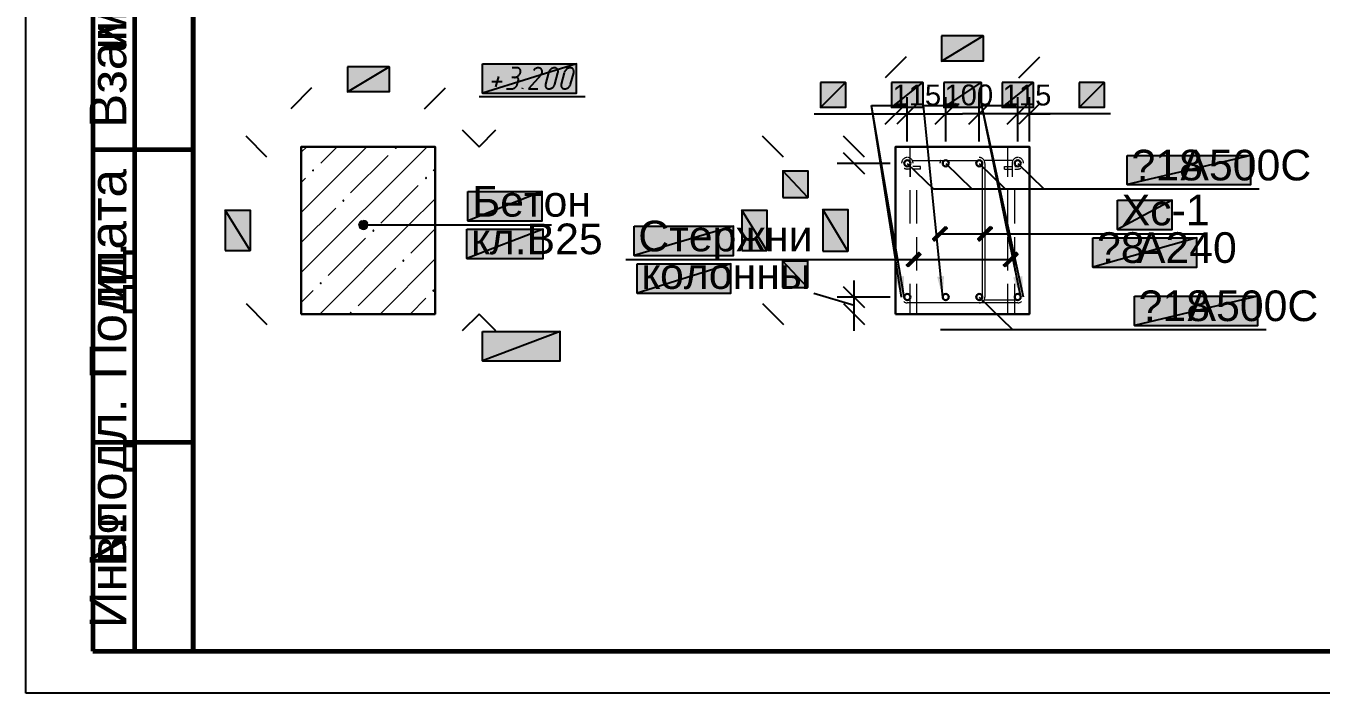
# Model space of a CAD drawing. Extents: x 8 to 21351, y 0 to 420.
# Drawn here: x 14512.6 to 14667.4, y 0.1 to 79.9 of the extents above; entities that cross this region are included whole.
import ezdxf

# ---------------------------------------------------------------- set-up
doc = ezdxf.new("R2010")
doc.units = 0
for name, color, linetype in [('PDF_ВЫНОСКИ', 7, 'Continuous'), ('TEY_REVIEW_AXIS', 7, 'Continuous'), ('TEY_REVIEW_LEADER', 7, 'Continuous')]:
    doc.layers.add(name, color=color, linetype=linetype)
doc.styles.add('TEYPDFCAD_TEXT', font='arial.ttf')
doc.dimstyles.new('TEYPDFCAD_SCALE_1', dxfattribs={"dimtxt": 2.5, "dimasz": 2.5, "dimexe": 1.25, "dimexo": 0.75, "dimtad": 1, "dimdsep": 46, "dimtxsty": 'Standard', "dimcen": 0.09, "dimadec": 0, "dimazin": 0, "dimtfac": 1, "dimtofl": 0, "dimtmove": 0, "dimatfit": 3, "dimfxl": 1, "dimarcsym": 0})

msp = doc.modelspace()

# ---------------------------------------------------------------- hatches: boundary and pattern name
at = {"true_color": 0xffffff}
h = msp.add_hatch(color=0, dxfattribs=at)
h.paths.add_polyline_path([(14622.03, 78.68), (14622.03, 75.67), (14627, 78.68)])
h.paths.add_polyline_path([(14622.03, 75.67), (14627, 78.68), (14627, 75.67)])
h = msp.add_hatch(color=0, dxfattribs=at)
h.paths.add_polyline_path([(14550.99, 74.97), (14550.99, 71.97), (14555.97, 74.97)])
h.paths.add_polyline_path([(14550.99, 71.97), (14555.97, 74.97), (14555.97, 71.97)])
h = msp.add_hatch(color=0, dxfattribs=at)
h.paths.add_polyline_path([(14567.14, 75.33), (14578.38, 75.33), (14567.14, 71.84)])
h.paths.add_polyline_path([(14578.38, 75.33), (14567.14, 71.84), (14578.38, 71.84)])
h = msp.add_hatch(color=0, dxfattribs=at)
h.paths.add_polyline_path([(14607.55, 73.11), (14607.55, 70.1), (14610.56, 73.11)])
h.paths.add_polyline_path([(14607.55, 70.1), (14610.56, 73.11), (14610.56, 70.1)])
h = msp.add_hatch(color=0, dxfattribs=at)
h.paths.add_polyline_path([(14616.06, 73.11), (14616.06, 70.1), (14619.79, 73.11)])
h.paths.add_polyline_path([(14616.06, 70.1), (14619.79, 73.11), (14619.79, 70.1)])
h = msp.add_hatch(color=0, dxfattribs=at)
h.paths.add_polyline_path([(14622.3, 73.11), (14622.3, 70.1), (14626.75, 73.11)])
h.paths.add_polyline_path([(14622.3, 70.1), (14626.75, 73.11), (14626.75, 70.1)])
h = msp.add_hatch(color=0, dxfattribs=at)
h.paths.add_polyline_path([(14629.27, 73.11), (14629.27, 70.1), (14632.99, 73.11)])
h.paths.add_polyline_path([(14629.27, 70.1), (14632.99, 73.11), (14632.99, 70.1)])
h = msp.add_hatch(color=0, dxfattribs=at)
h.paths.add_polyline_path([(14638.48, 73.11), (14638.48, 70.1), (14641.48, 73.11)])
h.paths.add_polyline_path([(14638.48, 70.1), (14641.48, 73.11), (14641.48, 70.1)])
for color, points in [(256, [(14556.79, 65.28), (14556.79, 65.3), (14556.77, 65.3), (14556.75, 65.28), (14556.77, 65.26), (14556.79, 65.26)]), (256, [(14546.91, 62.59), (14546.91, 62.61), (14546.89, 62.61), (14546.87, 62.59), (14546.89, 62.57), (14546.91, 62.57)]), (256, [(14560.39, 61.68), (14560.39, 61.7), (14560.37, 61.7), (14560.35, 61.68), (14560.37, 61.66), (14560.39, 61.66)]), (256, [(14550.51, 58.99), (14550.51, 59.01), (14550.49, 59.01), (14550.47, 58.99), (14550.49, 58.97), (14550.51, 58.97)]), (7, [(14553.37, 55.88), (14553.41, 56.07), (14552.92, 56.07)]), (256, [(14554.11, 55.39), (14554.11, 55.41), (14554.08, 55.41), (14554.06, 55.39), (14554.08, 55.37), (14554.11, 55.37)]), (256, [(14557.68, 51.82), (14557.68, 51.84), (14557.66, 51.84), (14557.64, 51.82), (14557.66, 51.79), (14557.68, 51.79)]), (256, [(14547.82, 49.11), (14547.82, 49.13), (14547.8, 49.13), (14547.78, 49.11), (14547.8, 49.09), (14547.82, 49.09)]), (256, [(14561.28, 48.22), (14561.28, 48.24), (14561.26, 48.24), (14561.24, 48.22), (14561.26, 48.2), (14561.28, 48.2)]), (256, [(14551.4, 45.53), (14551.4, 45.55), (14551.38, 45.55), (14551.35, 45.53), (14551.38, 45.51), (14551.4, 45.51)])]:
    msp.add_hatch(color=color).paths.add_polyline_path(points)
h = msp.add_hatch(color=0, dxfattribs=at)
h.paths.add_polyline_path([(14644.23, 64.39), (14658.99, 64.39), (14644.23, 60.9)])
h.paths.add_polyline_path([(14658.99, 64.39), (14644.23, 60.9), (14658.99, 60.9)])
h = msp.add_hatch(color=0, dxfattribs=at)
h.paths.add_polyline_path([(14603.04, 59.35), (14606.05, 59.35), (14603.04, 62.55)])
h.paths.add_polyline_path([(14606.05, 59.35), (14603.04, 62.55), (14606.05, 62.55)])
h = msp.add_hatch(color=0, dxfattribs=at)
h.paths.add_polyline_path([(14565.39, 60.07), (14574.26, 60.07), (14565.39, 56.58)])
h.paths.add_polyline_path([(14574.26, 60.07), (14565.39, 56.58), (14574.26, 56.58)])
h = msp.add_hatch(color=0, dxfattribs=at)
h.paths.add_polyline_path([(14643.05, 59.03), (14649.61, 59.03), (14643.05, 55.54)])
h.paths.add_polyline_path([(14649.61, 59.03), (14643.05, 55.54), (14649.61, 55.54)])
h = msp.add_hatch(color=0, dxfattribs=at)
h.paths.add_polyline_path([(14536.37, 53.04), (14539.37, 53.04), (14536.37, 57.83)])
h.paths.add_polyline_path([(14539.37, 53.04), (14536.37, 57.83), (14539.37, 57.83)])
h = msp.add_hatch(color=0, dxfattribs=at)
h.paths.add_polyline_path([(14598.13, 53.04), (14601.12, 53.04), (14598.13, 57.83)])
h.paths.add_polyline_path([(14601.12, 53.04), (14598.13, 57.83), (14601.12, 57.83)])
h = msp.add_hatch(color=0, dxfattribs=at)
h.paths.add_polyline_path([(14607.83, 52.94), (14610.81, 52.94), (14607.83, 57.91)])
h.paths.add_polyline_path([(14610.81, 52.94), (14607.83, 57.91), (14610.81, 57.91)])
h = msp.add_hatch(color=7)
h.paths.add_polyline_path([(14552.56, 56.43), (14552.45, 56.26), (14552.92, 56.07)])
h.paths.add_polyline_path([(14552.45, 56.26), (14552.92, 56.07), (14552.41, 56.07)])
h.paths.add_polyline_path([(14552.92, 56.07), (14552.41, 56.07), (14552.45, 55.88)])
h = msp.add_hatch(color=7)
h.paths.add_polyline_path([(14552.45, 55.88), (14552.56, 55.71), (14552.92, 56.07)])
h.paths.add_polyline_path([(14552.56, 55.71), (14552.92, 56.07), (14552.73, 55.6)])
h.paths.add_polyline_path([(14552.92, 56.07), (14552.73, 55.6), (14552.92, 55.56)])
h = msp.add_hatch(color=7)
h.paths.add_polyline_path([(14553.11, 56.54), (14552.92, 56.58), (14552.92, 56.07)])
h.paths.add_polyline_path([(14552.92, 56.58), (14552.92, 56.07), (14552.73, 56.54)])
h.paths.add_polyline_path([(14552.92, 56.07), (14552.73, 56.54), (14552.56, 56.43)])
h = msp.add_hatch(color=7)
h.paths.add_polyline_path([(14553.41, 56.07), (14553.37, 56.26), (14552.92, 56.07)])
h.paths.add_polyline_path([(14553.37, 56.26), (14552.92, 56.07), (14553.26, 56.43)])
h.paths.add_polyline_path([(14552.92, 56.07), (14553.26, 56.43), (14553.11, 56.54)])
h = msp.add_hatch(color=7)
h.paths.add_polyline_path([(14552.92, 55.56), (14553.11, 55.6), (14552.92, 56.07)])
h.paths.add_polyline_path([(14553.11, 55.6), (14552.92, 56.07), (14553.26, 55.71)])
h.paths.add_polyline_path([(14552.92, 56.07), (14553.26, 55.71), (14553.37, 55.88)])
h = msp.add_hatch(color=0, dxfattribs=at)
h.paths.add_polyline_path([(14585.26, 55.92), (14597.16, 55.92), (14585.26, 52.43)])
h.paths.add_polyline_path([(14597.16, 55.92), (14585.26, 52.43), (14597.16, 52.43)])
h = msp.add_hatch(color=7)
h.paths.add_polyline_path([(14622.5, 55.9), (14622.71, 55.69), (14620.99, 54.4)])
h.paths.add_polyline_path([(14622.71, 55.69), (14620.99, 54.4), (14621.2, 54.19)])
h = msp.add_hatch(color=7)
h.paths.add_polyline_path([(14622.5, 55.9), (14622.71, 55.69), (14620.99, 54.4)])
h.paths.add_polyline_path([(14622.71, 55.69), (14620.99, 54.4), (14621.2, 54.19)])
h = msp.add_hatch(color=7)
h.paths.add_polyline_path([(14627.85, 55.9), (14628.06, 55.69), (14626.35, 54.4)])
h.paths.add_polyline_path([(14628.06, 55.69), (14626.35, 54.4), (14626.56, 54.19)])
h = msp.add_hatch(color=7)
h.paths.add_polyline_path([(14627.85, 55.9), (14628.06, 55.69), (14626.35, 54.4)])
h.paths.add_polyline_path([(14628.06, 55.69), (14626.35, 54.4), (14626.56, 54.19)])
h = msp.add_hatch(color=0, dxfattribs=at)
h.paths.add_polyline_path([(14565.26, 55.56), (14574.38, 55.56), (14565.26, 52.07)])
h.paths.add_polyline_path([(14574.38, 55.56), (14565.26, 52.07), (14574.38, 52.07)])
h = msp.add_hatch(color=0, dxfattribs=at)
h.paths.add_polyline_path([(14640.13, 54.55), (14652.53, 54.55), (14640.13, 51.03)])
h.paths.add_polyline_path([(14652.53, 54.55), (14640.13, 51.03), (14652.53, 51.03)])
h = msp.add_hatch(color=7)
h.paths.add_polyline_path([(14618.03, 51.05), (14617.82, 51.27), (14619.53, 52.56)])
h.paths.add_polyline_path([(14617.82, 51.27), (14619.53, 52.56), (14619.32, 52.77)])
h = msp.add_hatch(color=7)
h.paths.add_polyline_path([(14629.65, 51.05), (14629.44, 51.27), (14631.15, 52.56)])
h.paths.add_polyline_path([(14629.44, 51.27), (14631.15, 52.56), (14630.94, 52.77)])
h = msp.add_hatch(color=0, dxfattribs=at)
h.paths.add_polyline_path([(14585.62, 51.41), (14596.82, 51.41), (14585.62, 47.92)])
h.paths.add_polyline_path([(14596.82, 51.41), (14585.62, 47.92), (14596.82, 47.92)])
h = msp.add_hatch(color=0, dxfattribs=at)
h.paths.add_polyline_path([(14603, 48.6), (14605.99, 48.6), (14603, 51.79)])
h.paths.add_polyline_path([(14605.99, 48.6), (14603, 51.79), (14605.99, 51.79)])
h = msp.add_hatch(color=0, dxfattribs=at)
h.paths.add_polyline_path([(14645.08, 47.58), (14659.83, 47.58), (14645.08, 44.07)])
h.paths.add_polyline_path([(14659.83, 47.58), (14645.08, 44.07), (14659.83, 44.07)])
h = msp.add_hatch(color=0, dxfattribs=at)
h.paths.add_polyline_path([(14567.14, 43.33), (14576.42, 43.33), (14567.14, 39.84)])
h.paths.add_polyline_path([(14576.42, 43.33), (14567.14, 39.84), (14576.42, 39.84)])

# ---------------------------------------------------------------- linework, layer by layer
at = {"color": 7, "lineweight": 25}
for p, q in [((14617.78, 76.18), (14615.28, 73.68)), ((14631.28, 73.68), (14633.78, 76.18)), ((14571.25, 74.85), (14570.68, 74.85)), ((14571.32, 74.85), (14571.26, 74.85)), ((14571.37, 74.84), (14571.32, 74.85)), ((14571.43, 74.82), (14571.37, 74.84)), ((14571.47, 74.81), (14571.43, 74.82)), ((14571.52, 74.78), (14571.47, 74.81)), ((14571.55, 74.75), (14571.52, 74.78)), ((14571.59, 74.72), (14571.55, 74.75)), ((14571.62, 74.68), (14571.59, 74.72)), ((14571.65, 74.64), (14571.62, 74.68)), ((14571.67, 74.6), (14571.65, 74.64)), ((14571.68, 74.55), (14571.67, 74.6)), ((14571.69, 74.5), (14571.68, 74.55)), ((14571.68, 74.28), (14571.69, 74.34)), ((14571.7, 74.45), (14571.69, 74.5)), ((14571.69, 74.34), (14571.7, 74.4)), ((14571.7, 74.4), (14571.7, 74.45)), ((14573.27, 74.59), (14573.23, 74.54)), ((14573.32, 74.64), (14573.27, 74.59)), ((14573.36, 74.68), (14573.32, 74.64)), ((14573.42, 74.72), (14573.36, 74.68)), ((14573.47, 74.75), (14573.42, 74.72)), ((14573.52, 74.78), (14573.47, 74.75)), ((14573.58, 74.8), (14573.52, 74.78)), ((14573.63, 74.82), (14573.58, 74.8)), ((14573.69, 74.84), (14573.63, 74.82)), ((14573.75, 74.85), (14573.69, 74.84)), ((14573.8, 74.85), (14573.75, 74.85)), ((14573.86, 74.85), (14573.8, 74.85)), ((14573.91, 74.84), (14573.86, 74.85)), ((14573.96, 74.83), (14573.91, 74.84)), ((14574.01, 74.82), (14573.96, 74.83)), ((14574.06, 74.79), (14574.01, 74.82)), ((14574.11, 74.77), (14574.06, 74.79)), ((14574.15, 74.73), (14574.11, 74.77)), ((14574.18, 74.7), (14574.15, 74.73)), ((14574.21, 74.66), (14574.18, 74.7)), ((14574.23, 74.62), (14574.21, 74.66)), ((14574.25, 74.57), (14574.23, 74.62)), ((14574.27, 74.52), (14574.25, 74.57)), ((14574.28, 74.47), (14574.27, 74.52)), ((14574.27, 74.31), (14574.28, 74.37)), ((14574.28, 74.42), (14574.28, 74.47)), ((14574.28, 74.37), (14574.28, 74.42)), ((14575.05, 74.34), (14575.03, 74.29)), ((14575.08, 74.4), (14575.05, 74.34)), ((14575.1, 74.45), (14575.08, 74.4)), ((14575.14, 74.51), (14575.1, 74.45)), ((14575.17, 74.56), (14575.14, 74.51)), ((14575.21, 74.6), (14575.17, 74.56)), ((14575.26, 74.65), (14575.21, 74.6)), ((14575.31, 74.69), (14575.26, 74.65)), ((14575.36, 74.72), (14575.31, 74.69)), ((14575.41, 74.76), (14575.36, 74.72)), ((14575.46, 74.78), (14575.41, 74.76)), ((14575.52, 74.81), (14575.46, 74.78)), ((14575.58, 74.83), (14575.52, 74.81)), ((14575.63, 74.84), (14575.58, 74.83)), ((14575.69, 74.85), (14575.63, 74.84)), ((14575.75, 74.85), (14575.69, 74.85)), ((14575.81, 74.85), (14575.75, 74.85)), ((14575.86, 74.84), (14575.81, 74.85)), ((14575.91, 74.82), (14575.86, 74.84)), ((14575.96, 74.81), (14575.91, 74.82)), ((14576, 74.78), (14575.96, 74.81)), ((14576.04, 74.75), (14576, 74.78)), ((14576.08, 74.72), (14576.04, 74.75)), ((14576.11, 74.68), (14576.08, 74.72)), ((14576.13, 74.64), (14576.11, 74.68)), ((14576.15, 74.6), (14576.13, 74.64)), ((14576.17, 74.55), (14576.15, 74.6)), ((14576.18, 74.5), (14576.17, 74.55)), ((14576.17, 74.28), (14576.18, 74.34)), ((14576.19, 74.45), (14576.18, 74.5)), ((14576.18, 74.34), (14576.19, 74.4)), ((14576.19, 74.4), (14576.19, 74.45)), ((14576.94, 74.34), (14576.92, 74.29)), ((14576.96, 74.4), (14576.94, 74.34)), ((14576.99, 74.45), (14576.96, 74.4)), ((14577.02, 74.51), (14576.99, 74.45)), ((14577.06, 74.56), (14577.02, 74.51)), ((14577.1, 74.6), (14577.06, 74.56)), ((14577.14, 74.65), (14577.1, 74.6)), ((14577.19, 74.69), (14577.14, 74.65)), ((14577.24, 74.72), (14577.19, 74.69)), ((14577.29, 74.76), (14577.24, 74.72)), ((14577.35, 74.78), (14577.29, 74.76)), ((14577.4, 74.81), (14577.35, 74.78)), ((14577.46, 74.83), (14577.4, 74.81)), ((14577.52, 74.84), (14577.46, 74.83)), ((14577.58, 74.85), (14577.52, 74.84)), ((14577.63, 74.85), (14577.58, 74.85)), ((14577.69, 74.85), (14577.63, 74.85)), ((14577.75, 74.84), (14577.69, 74.85)), ((14577.8, 74.82), (14577.75, 74.84)), ((14577.84, 74.81), (14577.8, 74.82)), ((14577.89, 74.78), (14577.84, 74.81)), ((14577.93, 74.75), (14577.89, 74.78)), ((14577.96, 74.72), (14577.93, 74.75)), ((14577.99, 74.68), (14577.96, 74.72)), ((14578.02, 74.64), (14577.99, 74.68)), ((14578.04, 74.6), (14578.02, 74.64)), ((14578.05, 74.55), (14578.04, 74.6)), ((14578.06, 74.5), (14578.05, 74.55)), ((14578.05, 74.28), (14578.06, 74.34)), ((14578.07, 74.45), (14578.06, 74.5)), ((14578.06, 74.34), (14578.07, 74.4)), ((14578.07, 74.4), (14578.07, 74.45)), ((14568.25, 73.22), (14569.49, 73.22)), ((14569.05, 73.83), (14568.71, 72.58)), ((14571.12, 73.7), (14570.64, 73.7)), ((14570.96, 73.72), (14571.02, 73.72)), ((14571.02, 73.72), (14571.08, 73.73)), ((14571.08, 73.73), (14571.14, 73.74)), ((14571.14, 73.74), (14571.2, 73.76)), ((14571.19, 73.73), (14571.15, 73.73)), ((14571.23, 73.72), (14571.19, 73.73)), ((14571.2, 73.76), (14571.25, 73.79)), ((14571.26, 73.71), (14571.23, 73.72)), ((14571.25, 73.79), (14571.31, 73.81)), ((14571.29, 73.7), (14571.26, 73.71)), ((14571.26, 72.75), (14571.28, 72.8)), ((14571.27, 72.83), (14571.4, 73.34)), ((14571.28, 72.8), (14571.3, 72.85)), ((14571.32, 73.69), (14571.29, 73.7)), ((14571.31, 73.81), (14571.36, 73.85)), ((14571.35, 73.67), (14571.32, 73.69)), ((14571.37, 73.65), (14571.35, 73.67)), ((14571.36, 73.85), (14571.41, 73.88)), ((14571.39, 73.62), (14571.37, 73.65)), ((14571.41, 73.6), (14571.39, 73.62)), ((14571.41, 73.88), (14571.46, 73.92)), ((14571.42, 73.57), (14571.41, 73.6)), ((14571.43, 73.54), (14571.42, 73.57)), ((14571.44, 73.5), (14571.43, 73.54)), ((14571.43, 73.36), (14571.44, 73.39)), ((14571.44, 73.47), (14571.44, 73.5)), ((14571.44, 73.43), (14571.44, 73.47)), ((14571.44, 73.39), (14571.44, 73.43)), ((14571.46, 73.92), (14571.5, 73.97)), ((14571.5, 73.97), (14571.54, 74.01)), ((14571.54, 74.01), (14571.58, 74.06)), ((14571.58, 74.06), (14571.61, 74.11)), ((14571.61, 74.11), (14571.64, 74.17)), ((14571.64, 74.17), (14571.66, 74.22)), ((14571.66, 74.22), (14571.68, 74.28)), ((14574.15, 74.02), (14572.65, 72.33)), ((14574.16, 74.03), (14574.19, 74.09)), ((14574.19, 74.09), (14574.22, 74.14)), ((14574.22, 74.14), (14574.24, 74.2)), ((14574.24, 74.2), (14574.26, 74.26)), ((14574.26, 74.26), (14574.27, 74.31)), ((14575.04, 74.27), (14574.66, 72.9)), ((14574.67, 72.91), (14574.66, 72.85)), ((14574.66, 72.85), (14574.66, 72.8)), ((14574.66, 72.8), (14574.66, 72.74)), ((14575.74, 72.74), (14575.77, 72.79)), ((14575.77, 72.79), (14575.79, 72.85)), ((14575.79, 72.85), (14575.81, 72.91)), ((14575.8, 72.9), (14576.16, 74.27)), ((14576.9, 74.27), (14576.54, 72.9)), ((14576.55, 72.85), (14576.54, 72.8)), ((14576.54, 72.8), (14576.54, 72.74)), ((14576.56, 72.91), (14576.55, 72.85)), ((14577.62, 72.74), (14577.65, 72.79)), ((14577.65, 72.79), (14577.67, 72.85)), ((14577.66, 72.9), (14578.05, 74.27)), ((14577.67, 72.85), (14577.69, 72.91)), ((14546.72, 72.47), (14544.22, 69.96)), ((14560.22, 69.96), (14562.72, 72.47)), ((14570.02, 72.33), (14570.64, 72.33)), ((14570.65, 72.34), (14570.71, 72.34)), ((14570.71, 72.34), (14570.76, 72.35)), ((14570.76, 72.35), (14570.81, 72.37)), ((14570.81, 72.37), (14570.86, 72.38)), ((14570.86, 72.38), (14570.91, 72.41)), ((14570.91, 72.41), (14570.96, 72.43)), ((14570.96, 72.43), (14571.01, 72.46)), ((14571.01, 72.46), (14571.05, 72.49)), ((14571.05, 72.49), (14571.09, 72.53)), ((14571.09, 72.53), (14571.13, 72.57)), ((14571.13, 72.57), (14571.17, 72.61)), ((14571.17, 72.61), (14571.2, 72.66)), ((14571.2, 72.66), (14571.23, 72.7)), ((14571.23, 72.7), (14571.26, 72.75)), ((14571.93, 72.45), (14571.89, 72.33)), ((14572.65, 72.33), (14573.77, 72.33)), ((14574.66, 72.74), (14574.66, 72.69)), ((14574.66, 72.69), (14574.67, 72.64)), ((14574.67, 72.64), (14574.69, 72.59)), ((14574.69, 72.59), (14574.71, 72.55)), ((14574.71, 72.55), (14574.73, 72.51)), ((14574.73, 72.51), (14574.76, 72.47)), ((14574.76, 72.47), (14574.8, 72.44)), ((14574.8, 72.44), (14574.84, 72.41)), ((14574.84, 72.41), (14574.88, 72.39)), ((14574.88, 72.39), (14574.93, 72.37)), ((14574.93, 72.37), (14574.98, 72.35)), ((14574.98, 72.35), (14575.03, 72.35)), ((14575.03, 72.35), (14575.09, 72.34)), ((14575.09, 72.34), (14575.15, 72.34)), ((14575.15, 72.34), (14575.21, 72.35)), ((14575.21, 72.35), (14575.27, 72.37)), ((14575.27, 72.37), (14575.32, 72.39)), ((14575.32, 72.39), (14575.38, 72.41)), ((14575.38, 72.41), (14575.43, 72.44)), ((14575.43, 72.44), (14575.49, 72.47)), ((14575.49, 72.47), (14575.54, 72.51)), ((14575.54, 72.51), (14575.58, 72.55)), ((14575.58, 72.55), (14575.63, 72.59)), ((14575.63, 72.59), (14575.67, 72.64)), ((14575.67, 72.64), (14575.7, 72.69)), ((14575.7, 72.69), (14575.74, 72.74)), ((14576.54, 72.74), (14576.54, 72.69)), ((14576.54, 72.69), (14576.56, 72.64)), ((14576.56, 72.64), (14576.57, 72.59)), ((14576.57, 72.59), (14576.59, 72.55)), ((14576.59, 72.55), (14576.62, 72.51)), ((14576.62, 72.51), (14576.65, 72.47)), ((14576.65, 72.47), (14576.68, 72.44)), ((14576.68, 72.44), (14576.72, 72.41)), ((14576.72, 72.41), (14576.77, 72.39)), ((14576.77, 72.39), (14576.81, 72.37)), ((14576.81, 72.37), (14576.86, 72.35)), ((14576.86, 72.35), (14576.92, 72.35)), ((14576.92, 72.35), (14576.97, 72.34)), ((14576.97, 72.34), (14577.03, 72.34)), ((14577.03, 72.34), (14577.09, 72.35)), ((14577.09, 72.35), (14577.15, 72.37)), ((14577.15, 72.37), (14577.21, 72.39)), ((14577.21, 72.39), (14577.26, 72.41)), ((14577.26, 72.41), (14577.32, 72.44)), ((14577.32, 72.44), (14577.37, 72.47)), ((14577.37, 72.47), (14577.42, 72.51)), ((14577.42, 72.51), (14577.47, 72.55)), ((14577.47, 72.55), (14577.51, 72.59)), ((14577.51, 72.59), (14577.55, 72.64)), ((14577.55, 72.64), (14577.59, 72.69)), ((14577.59, 72.69), (14577.62, 72.74)), ((14617.92, 66.06), (14617.92, 71.37)), ((14622.52, 66.06), (14622.52, 71.37)), ((14626.52, 66.06), (14626.52, 71.37)), ((14631.13, 66.06), (14631.13, 71.37)), ((14615.28, 68.11), (14617.78, 70.61)), ((14619.17, 70.61), (14616.67, 68.11)), ((14619.17, 70.61), (14616.67, 68.11)), ((14621.27, 68.11), (14623.77, 70.61)), ((14623.77, 70.61), (14621.27, 68.11)), ((14627.77, 70.61), (14625.27, 68.11)), ((14625.27, 68.11), (14627.77, 70.61)), ((14629.88, 68.11), (14632.38, 70.61)), ((14629.88, 68.11), (14632.38, 70.61)), ((14633.78, 70.61), (14631.28, 68.11)), ((14606.79, 69.36), (14616.53, 69.36)), ((14615.91, 69.36), (14624.53, 69.36)), ((14616.53, 69.36), (14617.92, 69.36)), ((14617.92, 69.36), (14620.42, 69.36)), ((14633.12, 69.36), (14624.53, 69.36)), ((14632.53, 69.36), (14631.13, 69.36)), ((14632.53, 69.36), (14635.03, 69.36)), ((14642.22, 69.36), (14632.53, 69.36)), ((14564.73, 67.44), (14566.74, 65.43)), ((14566.74, 65.43), (14568.73, 67.44)), ((14603.13, 64.18), (14600.63, 66.67)), ((14612.82, 64.18), (14610.32, 66.67)), ((14610.32, 64.69), (14612.82, 62.19)), ((14612.82, 62.19), (14610.32, 64.69)), ((14615.89, 63.44), (14609.56, 63.44)), ((14622.52, 63.44), (14625.65, 60.39)), ((14631.13, 63.44), (14634.26, 60.39)), ((14612.82, 46.19), (14610.32, 48.68)), ((14610.32, 48.68), (14612.82, 46.19)), ((14611.57, 43.43), (14611.57, 49.42)), ((14600.63, 46.67), (14603.13, 44.17)), ((14611.57, 46.44), (14606.75, 47.86)), ((14615.89, 47.43), (14609.56, 47.43)), ((14615.89, 47.43), (14609.56, 47.43)), ((14610.32, 46.67), (14612.82, 44.17)), ((14626.52, 47.43), (14630.5, 43.58)), ((14566.74, 45.42), (14564.73, 43.43)), ((14568.73, 43.43), (14566.74, 45.42))]:
    msp.add_line(p, q, dxfattribs=at)
at = {"lineweight": 25}
for p, q in [((14541.38, 64.18), (14538.87, 66.67)), ((14538.87, 46.67), (14541.38, 44.17))]:
    msp.add_line(p, q, dxfattribs=at)
at = {"lineweight": 9}
for p, q in [((14545.47, 64.77), (14546.15, 65.43)), ((14547.8, 63.48), (14549.75, 65.43)), ((14551.38, 59.9), (14555.88, 64.39)), ((14561.26, 62.59), (14561.47, 62.8)), ((14545.47, 61.17), (14546, 61.68)), ((14554.97, 56.3), (14559.46, 60.79)), ((14558.34, 56.07), (14561.47, 59.2)), ((14545.47, 53.97), (14549.6, 58.1)), ((14548.69, 50.02), (14553.17, 54.5)), ((14558.57, 52.7), (14561.47, 55.6)), ((14554.89, 45.42), (14561.47, 52.03)), ((14552.29, 46.42), (14556.77, 50.91)), ((14545.47, 46.8), (14546.89, 48.22)), ((14558.49, 45.42), (14560.37, 47.31))]:
    msp.add_line(p, q, dxfattribs=at)
at = {"color": 7, "lineweight": 9}
for p, q in [((14618.28, 61.83), (14618.28, 65.43)), ((14629.97, 61.83), (14629.97, 65.43)), ((14618.28, 56.24), (14618.28, 60.24)), ((14619.09, 56.24), (14619.09, 60.24)), ((14629.97, 56.24), (14629.97, 60.24)), ((14630.77, 56.24), (14630.77, 60.24)), ((14619.09, 50.63), (14619.09, 54.63)), ((14629.97, 50.63), (14629.97, 54.63)), ((14630.77, 50.63), (14630.77, 54.63)), ((14618.28, 45.42), (14618.28, 49.02)), ((14619.09, 45.42), (14619.09, 49.02)), ((14629.97, 45.42), (14629.97, 49.02)), ((14630.77, 45.42), (14630.77, 49.02))]:
    msp.add_line(p, q, dxfattribs=at)
at = {"color": 7, "lineweight": 20}
for p, q in [((14617.26, 63.59), (14617.25, 63.52)), ((14617.25, 63.52), (14617.25, 63.45)), ((14617.28, 63.65), (14617.26, 63.59)), ((14617.3, 63.71), (14617.28, 63.65)), ((14617.33, 63.77), (14617.3, 63.71)), ((14617.36, 63.83), (14617.33, 63.77)), ((14617.4, 63.88), (14617.36, 63.83)), ((14617.45, 63.93), (14617.4, 63.88)), ((14617.5, 63.98), (14617.45, 63.93)), ((14617.55, 64.02), (14617.5, 63.98)), ((14617.61, 64.05), (14617.55, 64.02)), ((14617.67, 64.08), (14617.61, 64.05)), ((14617.73, 64.1), (14617.67, 64.08)), ((14617.8, 64.12), (14617.73, 64.1)), ((14617.86, 64.13), (14617.8, 64.12)), ((14617.93, 64.13), (14617.86, 64.13)), ((14618.07, 64.12), (14618, 64.13)), ((14618.14, 64.1), (14618.07, 64.12)), ((14618.2, 64.08), (14618.14, 64.1)), ((14618.26, 64.05), (14618.2, 64.08)), ((14618.32, 64.02), (14618.26, 64.05)), ((14618.37, 63.98), (14618.32, 64.02)), ((14618.42, 63.93), (14618.37, 63.98)), ((14618.46, 63.88), (14618.42, 63.93)), ((14618.5, 63.83), (14618.46, 63.88)), ((14618.49, 63.8), (14626.52, 63.8)), ((14618.54, 63.77), (14618.5, 63.83)), ((14618.57, 63.71), (14618.54, 63.77)), ((14618.59, 63.65), (14618.57, 63.71)), ((14618.61, 63.59), (14618.59, 63.65)), ((14618.62, 63.52), (14618.61, 63.59)), ((14618.62, 63.45), (14618.62, 63.52)), ((14626.6, 64.13), (14626.53, 64.13)), ((14626.67, 64.12), (14626.6, 64.13)), ((14626.73, 64.1), (14626.67, 64.12)), ((14626.8, 64.08), (14626.73, 64.1)), ((14626.86, 64.05), (14626.8, 64.08)), ((14626.91, 64.02), (14626.86, 64.05)), ((14626.97, 63.98), (14626.91, 64.02)), ((14627.01, 63.93), (14626.97, 63.98)), ((14630.46, 63.52), (14630.45, 63.45)), ((14630.47, 63.59), (14630.46, 63.52)), ((14630.49, 63.65), (14630.47, 63.59)), ((14630.51, 63.71), (14630.49, 63.65)), ((14630.54, 63.77), (14630.51, 63.71)), ((14630.57, 63.83), (14630.54, 63.77)), ((14630.61, 63.88), (14630.57, 63.83)), ((14630.66, 63.93), (14630.61, 63.88)), ((14630.7, 63.98), (14630.66, 63.93)), ((14630.76, 64.02), (14630.7, 63.98)), ((14630.81, 64.05), (14630.76, 64.02)), ((14630.87, 64.08), (14630.81, 64.05)), ((14630.94, 64.1), (14630.87, 64.08)), ((14631, 64.12), (14630.94, 64.1)), ((14631.07, 64.13), (14631, 64.12)), ((14631.14, 64.13), (14631.07, 64.13)), ((14631.28, 64.12), (14631.21, 64.13)), ((14631.35, 64.1), (14631.28, 64.12)), ((14631.41, 64.08), (14631.35, 64.1)), ((14631.47, 64.05), (14631.41, 64.08)), ((14631.53, 64.02), (14631.47, 64.05)), ((14631.58, 63.98), (14631.53, 64.02)), ((14631.63, 63.93), (14631.58, 63.98)), ((14631.67, 63.88), (14631.63, 63.93)), ((14631.71, 63.83), (14631.67, 63.88)), ((14631.75, 63.77), (14631.71, 63.83)), ((14631.78, 63.71), (14631.75, 63.77)), ((14631.8, 63.65), (14631.78, 63.71)), ((14631.82, 63.59), (14631.8, 63.65)), ((14631.83, 63.52), (14631.82, 63.59)), ((14631.83, 63.45), (14631.83, 63.52)), ((14617.57, 62.86), (14617.59, 62.85)), ((14617.59, 62.85), (14617.61, 62.83)), ((14617.61, 62.83), (14617.63, 62.82)), ((14617.63, 62.82), (14617.65, 62.81)), ((14617.65, 62.81), (14617.68, 62.81)), ((14617.68, 62.81), (14617.7, 62.8)), ((14617.7, 62.8), (14617.72, 62.79)), ((14617.72, 62.79), (14617.75, 62.78)), ((14617.75, 62.78), (14617.77, 62.78)), ((14617.77, 62.78), (14617.79, 62.77)), ((14617.79, 62.77), (14617.81, 62.77)), ((14617.81, 62.77), (14617.84, 62.77)), ((14617.84, 62.77), (14617.86, 62.76)), ((14617.86, 62.76), (14617.89, 62.76)), ((14617.89, 62.76), (14617.91, 62.76)), ((14617.91, 62.76), (14617.93, 62.76)), ((14618.28, 62.76), (14617.92, 62.76)), ((14618.28, 63.44), (14618.28, 61.83)), ((14619.49, 63.08), (14618.6, 63.08)), ((14619.49, 62.76), (14618.6, 62.76)), ((14619.49, 62.76), (14619.49, 63.08)), ((14629.57, 63.08), (14630.45, 63.08)), ((14629.57, 62.76), (14629.57, 63.08)), ((14629.57, 62.76), (14630.45, 62.76)), ((14630.45, 63.44), (14630.45, 61.83)), ((14630.77, 63.08), (14631.13, 63.08)), ((14630.77, 62.76), (14631.13, 62.76)), ((14631.14, 62.76), (14631.17, 62.76)), ((14631.17, 62.76), (14631.19, 62.76)), ((14631.19, 62.76), (14631.21, 62.76)), ((14631.21, 62.76), (14631.24, 62.77)), ((14631.24, 62.77), (14631.26, 62.77)), ((14631.26, 62.77), (14631.28, 62.77)), ((14631.28, 62.77), (14631.31, 62.78)), ((14631.31, 62.78), (14631.33, 62.78)), ((14631.33, 62.78), (14631.35, 62.79)), ((14631.35, 62.79), (14631.38, 62.8)), ((14631.38, 62.8), (14631.4, 62.81)), ((14631.4, 62.81), (14631.42, 62.81)), ((14631.42, 62.81), (14631.44, 62.82)), ((14631.44, 62.82), (14631.46, 62.83)), ((14631.46, 62.83), (14631.49, 62.85)), ((14631.49, 62.85), (14631.51, 62.86)), ((14617.5, 46.91), (14617.55, 46.87)), ((14617.55, 46.87), (14617.61, 46.84)), ((14617.61, 46.84), (14617.67, 46.81)), ((14617.67, 46.81), (14617.73, 46.79)), ((14617.73, 46.79), (14617.8, 46.77)), ((14617.8, 46.77), (14617.86, 46.76)), ((14617.86, 46.76), (14617.93, 46.76)), ((14626.52, 46.76), (14617.92, 46.76)), ((14631.13, 46.76), (14626.52, 46.76)), ((14626.53, 46.76), (14626.6, 46.76)), ((14626.6, 46.76), (14626.67, 46.77)), ((14626.67, 46.77), (14626.73, 46.79)), ((14626.73, 46.79), (14626.8, 46.81)), ((14626.8, 46.81), (14626.86, 46.84)), ((14626.86, 46.84), (14626.91, 46.87)), ((14626.91, 46.87), (14626.97, 46.91)), ((14626.97, 46.91), (14627.01, 46.96)), ((14627.01, 46.96), (14627.06, 47.01)), ((14627.06, 47.01), (14627.1, 47.06)), ((14627.1, 47.06), (14627.13, 47.12)), ((14631.13, 47.07), (14627.11, 47.07)), ((14627.13, 47.12), (14627.16, 47.18)), ((14627.16, 47.18), (14627.18, 47.24)), ((14627.18, 47.24), (14627.2, 47.31)), ((14627.2, 47.31), (14627.21, 47.37)), ((14627.21, 47.37), (14627.22, 47.45)), ((14631.14, 46.76), (14631.21, 46.76)), ((14631.21, 46.76), (14631.28, 46.77)), ((14631.28, 46.77), (14631.35, 46.79)), ((14631.35, 46.79), (14631.41, 46.81)), ((14631.41, 46.81), (14631.47, 46.84)), ((14631.47, 46.84), (14631.53, 46.87)), ((14631.53, 46.87), (14631.58, 46.91))]:
    msp.add_line(p, q, dxfattribs=at)
at = {"color": 0, "lineweight": 0, "true_color": 0xffffff}
for p, q in [((14644.23, 60.9), (14658.99, 60.9)), ((14565.39, 56.58), (14574.26, 56.58)), ((14643.05, 55.54), (14649.61, 55.54)), ((14565.26, 52.07), (14574.38, 52.07)), ((14585.26, 52.43), (14597.16, 52.43)), ((14640.13, 51.03), (14652.53, 51.03)), ((14585.62, 47.92), (14596.82, 47.92)), ((14645.08, 44.07), (14659.83, 44.07)), ((14567.14, 39.84), (14576.42, 39.84))]:
    msp.add_line(p, q, dxfattribs=at)
at = {"lineweight": 60}
msp.add_line((14520.56, 30.1), (14532.56, 30.1), dxfattribs=at)
at = {"color": 0, "true_color": 0xffffff}
for points in [[(14622.03, 78.68), (14622.03, 75.67), (14627, 78.68)], [(14622.03, 75.67), (14627, 78.68), (14627, 75.67)], [(14550.99, 74.97), (14550.99, 71.97), (14555.97, 74.97)], [(14550.99, 71.97), (14555.97, 74.97), (14555.97, 71.97)], [(14567.14, 75.33), (14578.38, 75.33), (14567.14, 71.84)], [(14578.38, 75.33), (14567.14, 71.84), (14578.38, 71.84)], [(14607.55, 73.11), (14607.55, 70.1), (14610.56, 73.11)], [(14607.55, 70.1), (14610.56, 73.11), (14610.56, 70.1)], [(14616.06, 73.11), (14616.06, 70.1), (14619.79, 73.11)], [(14616.06, 70.1), (14619.79, 73.11), (14619.79, 70.1)], [(14622.3, 73.11), (14622.3, 70.1), (14626.75, 73.11)], [(14622.3, 70.1), (14626.75, 73.11), (14626.75, 70.1)], [(14629.27, 73.11), (14629.27, 70.1), (14632.99, 73.11)], [(14629.27, 70.1), (14632.99, 73.11), (14632.99, 70.1)], [(14638.48, 73.11), (14638.48, 70.1), (14641.48, 73.11)], [(14638.48, 70.1), (14641.48, 73.11), (14641.48, 70.1)], [(14644.23, 64.39), (14658.99, 64.39), (14644.23, 60.9)], [(14658.99, 64.39), (14644.23, 60.9), (14658.99, 60.9)], [(14603.04, 59.35), (14606.05, 59.35), (14603.04, 62.55)], [(14606.05, 59.35), (14603.04, 62.55), (14606.05, 62.55)], [(14565.39, 60.07), (14574.26, 60.07), (14565.39, 56.58)], [(14574.26, 60.07), (14565.39, 56.58), (14574.26, 56.58)], [(14643.05, 59.03), (14649.61, 59.03), (14643.05, 55.54)], [(14649.61, 59.03), (14643.05, 55.54), (14649.61, 55.54)], [(14536.37, 53.04), (14539.37, 53.04), (14536.37, 57.83)], [(14539.37, 53.04), (14536.37, 57.83), (14539.37, 57.83)], [(14598.13, 53.04), (14601.12, 53.04), (14598.13, 57.83)], [(14601.12, 53.04), (14598.13, 57.83), (14601.12, 57.83)], [(14607.83, 52.94), (14610.81, 52.94), (14607.83, 57.91)], [(14610.81, 52.94), (14607.83, 57.91), (14610.81, 57.91)], [(14585.26, 55.92), (14597.16, 55.92), (14585.26, 52.43)], [(14597.16, 55.92), (14585.26, 52.43), (14597.16, 52.43)], [(14565.26, 55.56), (14574.38, 55.56), (14565.26, 52.07)], [(14574.38, 55.56), (14565.26, 52.07), (14574.38, 52.07)], [(14640.13, 54.55), (14652.53, 54.55), (14640.13, 51.03)], [(14652.53, 54.55), (14640.13, 51.03), (14652.53, 51.03)], [(14585.62, 51.41), (14596.82, 51.41), (14585.62, 47.92)], [(14596.82, 51.41), (14585.62, 47.92), (14596.82, 47.92)], [(14603, 48.6), (14605.99, 48.6), (14603, 51.79)], [(14605.99, 48.6), (14603, 51.79), (14605.99, 51.79)], [(14645.08, 47.58), (14659.83, 47.58), (14645.08, 44.07)], [(14659.83, 47.58), (14645.08, 44.07), (14659.83, 44.07)], [(14567.14, 43.33), (14576.42, 43.33), (14567.14, 39.84)], [(14576.42, 43.33), (14567.14, 39.84), (14576.42, 39.84)]]:
    msp.add_lwpolyline(points, close=True, dxfattribs=at)
for points in [[(14556.79, 65.28), (14556.79, 65.3), (14556.77, 65.3), (14556.75, 65.28), (14556.77, 65.26), (14556.79, 65.26)], [(14546.91, 62.59), (14546.91, 62.61), (14546.89, 62.61), (14546.87, 62.59), (14546.89, 62.57), (14546.91, 62.57)], [(14560.39, 61.68), (14560.39, 61.7), (14560.37, 61.7), (14560.35, 61.68), (14560.37, 61.66), (14560.39, 61.66)], [(14550.51, 58.99), (14550.51, 59.01), (14550.49, 59.01), (14550.47, 58.99), (14550.49, 58.97), (14550.51, 58.97)], [(14554.11, 55.39), (14554.11, 55.41), (14554.08, 55.41), (14554.06, 55.39), (14554.08, 55.37), (14554.11, 55.37)], [(14557.68, 51.82), (14557.68, 51.84), (14557.66, 51.84), (14557.64, 51.82), (14557.66, 51.79), (14557.68, 51.79)], [(14547.82, 49.11), (14547.82, 49.13), (14547.8, 49.13), (14547.78, 49.11), (14547.8, 49.09), (14547.82, 49.09)], [(14561.28, 48.22), (14561.28, 48.24), (14561.26, 48.24), (14561.24, 48.22), (14561.26, 48.2), (14561.28, 48.2)], [(14551.4, 45.53), (14551.4, 45.55), (14551.38, 45.55), (14551.35, 45.53), (14551.38, 45.51), (14551.4, 45.51)]]:
    msp.add_lwpolyline(points, close=True)
at = {"color": 7}
for points in [[(14552.45, 56.26), (14552.92, 56.07), (14552.41, 56.07)], [(14552.92, 56.07), (14552.41, 56.07), (14552.45, 55.88)], [(14552.56, 56.43), (14552.45, 56.26), (14552.92, 56.07)], [(14552.45, 55.88), (14552.56, 55.71), (14552.92, 56.07)], [(14552.92, 56.07), (14552.73, 56.54), (14552.56, 56.43)], [(14552.56, 55.71), (14552.92, 56.07), (14552.73, 55.6)], [(14552.92, 56.58), (14552.92, 56.07), (14552.73, 56.54)], [(14552.92, 56.07), (14552.73, 55.6), (14552.92, 55.56)], [(14553.11, 56.54), (14552.92, 56.58), (14552.92, 56.07)], [(14552.92, 56.07), (14553.26, 56.43), (14553.11, 56.54)], [(14553.37, 56.26), (14552.92, 56.07), (14553.26, 56.43)], [(14553.41, 56.07), (14553.37, 56.26), (14552.92, 56.07)], [(14552.92, 55.56), (14553.11, 55.6), (14552.92, 56.07)], [(14553.11, 55.6), (14552.92, 56.07), (14553.26, 55.71)], [(14552.92, 56.07), (14553.26, 55.71), (14553.37, 55.88)], [(14553.37, 55.88), (14553.41, 56.07), (14552.92, 56.07)], [(14622.5, 55.9), (14622.71, 55.69), (14620.99, 54.4)], [(14622.5, 55.9), (14622.71, 55.69), (14620.99, 54.4)], [(14627.85, 55.9), (14628.06, 55.69), (14626.35, 54.4)], [(14627.85, 55.9), (14628.06, 55.69), (14626.35, 54.4)], [(14622.71, 55.69), (14620.99, 54.4), (14621.2, 54.19)], [(14622.71, 55.69), (14620.99, 54.4), (14621.2, 54.19)], [(14628.06, 55.69), (14626.35, 54.4), (14626.56, 54.19)], [(14628.06, 55.69), (14626.35, 54.4), (14626.56, 54.19)], [(14617.82, 51.27), (14619.53, 52.56), (14619.32, 52.77)], [(14629.44, 51.27), (14631.15, 52.56), (14630.94, 52.77)], [(14618.03, 51.05), (14617.82, 51.27), (14619.53, 52.56)], [(14629.65, 51.05), (14629.44, 51.27), (14631.15, 52.56)]]:
    msp.add_lwpolyline(points, close=True, dxfattribs=at)
at = {"color": 7, "lineweight": 30}
for centre in [(14617.93, 63.45), (14622.53, 63.45), (14626.53, 63.45), (14631.14, 63.45), (14617.93, 47.45), (14622.53, 47.45), (14626.53, 47.45), (14631.14, 47.45)]:
    msp.add_circle(centre, 0.37, dxfattribs=at)
at = {"layer": 'TEY_REVIEW_AXIS', "lineweight": 25}
for p, q in [((14512.56, 0.11), (14512.56, 296.97)), ((14932.42, 0.11), (14512.56, 0.11))]:
    msp.add_line(p, q, dxfattribs=at)
at = {"layer": 'TEY_REVIEW_AXIS', "lineweight": 60}
for p, q in [((14532.56, 5.1), (14532.56, 155.09)), ((14520.56, 90.11), (14520.56, 5.1)), ((14525.57, 5.1), (14525.57, 90.11))]:
    msp.add_line(p, q, dxfattribs=at)
at = {"layer": 'TEY_REVIEW_AXIS', "lineweight": 9}
msp.add_line((14545.47, 50.4), (14560.52, 65.43), dxfattribs=at)
at = {"layer": 'TEY_REVIEW_AXIS', "color": 7, "lineweight": 25}
for p, q in [((14621.06, 60.39), (14643.24, 60.39)), ((14630.28, 51.92), (14598.17, 51.92)), ((14621.9, 43.58), (14644.09, 43.58))]:
    msp.add_line(p, q, dxfattribs=at)
at = {"layer": 'TEY_REVIEW_AXIS', "lineweight": 60}
msp.add_lwpolyline([(14532.56, 5.1), (14927.55, 5.1), (14927.55, 292.1), (14532.56, 292.1)], close=True, dxfattribs=at)
at = {"layer": 'TEY_REVIEW_AXIS', "lineweight": 30}
msp.add_lwpolyline([(14545.47, 45.42), (14545.47, 65.43), (14561.47, 65.43), (14561.47, 45.42)], close=True, dxfattribs=at)
at = {"layer": 'TEY_REVIEW_AXIS', "color": 7, "lineweight": 30}
msp.add_lwpolyline([(14616.53, 45.42), (14616.53, 65.43), (14632.53, 65.43), (14632.53, 45.42)], close=True, dxfattribs=at)
at = {"layer": 'TEY_REVIEW_LEADER', "color": 7, "lineweight": 25}
for p, q in [((14566.74, 71.44), (14579.4, 71.44)), ((14632.53, 66.06), (14632.53, 71.37)), ((14617.92, 63.44), (14621.06, 60.39)), ((14626.52, 63.44), (14629.65, 60.39)), ((14643.24, 60.39), (14659.98, 60.39)), ((14552.92, 56.07), (14564.27, 56.07)), ((14564.27, 56.07), (14575.38, 56.07)), ((14621.84, 55.03), (14639.11, 55.03)), ((14621.84, 55.03), (14639.11, 55.03)), ((14627.22, 55.03), (14639.11, 55.03)), ((14627.22, 55.03), (14639.11, 55.03)), ((14639.11, 55.03), (14653.55, 55.03)), ((14598.17, 51.92), (14584.27, 51.92)), ((14644.09, 43.58), (14660.83, 43.58))]:
    msp.add_line(p, q, dxfattribs=at)
at = {"layer": 'TEY_REVIEW_LEADER', "color": 0, "lineweight": 0, "true_color": 0xffffff}
msp.add_line((14567.14, 71.84), (14578.38, 71.84), dxfattribs=at)
at = {"layer": 'TEY_REVIEW_LEADER', "lineweight": 60}
for p, q in [((14520.56, 65.11), (14532.56, 65.11)), ((14520.56, 5.1), (14532.56, 5.1))]:
    msp.add_line(p, q, dxfattribs=at)
at = {"layer": 'TEY_REVIEW_LEADER', "lineweight": 9}
for p, q in [((14545.47, 57.57), (14553.32, 65.43)), ((14547.69, 45.42), (14558.34, 56.07))]:
    msp.add_line(p, q, dxfattribs=at)
at = {"layer": 'TEY_REVIEW_LEADER', "color": 7, "lineweight": 20}
for p, q in [((14621.85, 63.54), (14621.84, 63.52)), ((14621.84, 63.52), (14621.84, 63.5)), ((14621.84, 63.5), (14621.84, 63.47)), ((14621.86, 63.61), (14621.85, 63.59)), ((14621.85, 63.59), (14621.85, 63.57)), ((14621.85, 63.57), (14621.85, 63.54)), ((14621.87, 63.64), (14621.86, 63.61)), ((14621.88, 63.68), (14621.87, 63.66)), ((14621.87, 63.66), (14621.87, 63.64)), ((14621.89, 63.7), (14621.88, 63.68)), ((14621.9, 63.73), (14621.89, 63.7)), ((14621.91, 63.75), (14621.9, 63.73)), ((14621.92, 63.77), (14621.91, 63.75)), ((14621.93, 63.79), (14621.92, 63.77)), ((14621.94, 63.81), (14621.93, 63.79)), ((14627.06, 63.88), (14627.01, 63.93)), ((14627.1, 63.83), (14627.06, 63.88)), ((14627.13, 63.77), (14627.1, 63.83)), ((14630.56, 63.8), (14627.11, 63.8)), ((14627.16, 63.71), (14627.13, 63.77)), ((14627.18, 63.65), (14627.16, 63.71)), ((14627.2, 63.59), (14627.18, 63.65)), ((14627.21, 63.52), (14627.2, 63.59)), ((14627.22, 63.45), (14627.21, 63.52)), ((14621.84, 63.47), (14621.84, 63.45)), ((14626.88, 63.44), (14626.88, 47.43)), ((14627.22, 63.44), (14627.22, 47.43))]:
    msp.add_line(p, q, dxfattribs=at)

# ---------------------------------------------------------------- texts
at = {"color": 7, "style": 'TEYPDFCAD_TEXT'}
for s, height, p in [('инв.', 4.392, (14524.56, 77.04)), ('дата', 4.392, (14524.56, 49.55)), ('Подп.', 4.392, (14524.56, 37.61)), ('и', 4.39, (14524.56, 46.62)), ('подл.', 4.392, (14524.56, 19.77)), ('№', 4.39, (14524.56, 15.15))]:
    msp.add_text(s, height=height, rotation=90, dxfattribs=at).set_placement(p)
for s, p in [('Хс-1', (14643.56, 56.03)), ('кл.В25', (14565.77, 52.58)), ('А240', (14645.38, 51.54)), ('колонны', (14586.13, 48.43))]:
    msp.add_text(s, height=3.662, dxfattribs=at).set_placement(p)
at = {"layer": 'PDF_ВЫНОСКИ', "style": 'TEYPDFCAD_TEXT'}
for s, p in [('115', (14616.15, 70.36)), ('115', (14616.15, 70.36)), ('100', (14622.37, 70.36)), ('115', (14629.33, 70.36)), ('115', (14629.33, 70.36))]:
    msp.add_text(s, height=2.5, dxfattribs=at).set_placement(p)
at = {"layer": 'TEY_REVIEW_LEADER', "color": 7, "style": 'TEYPDFCAD_TEXT'}
for s, p in [('Взам.', (14524.56, 67.67)), ('Инв.', (14524.56, 7.85))]:
    msp.add_text(s, height=4.392, rotation=90, dxfattribs=at).set_placement(p)
for s, p in [('\ue71218', (14644.74, 61.4)), ('А500С', (14650.58, 61.4)), ('Бетон', (14565.9, 57.07)), ('Стержни', (14585.77, 52.92)), ('\ue7128', (14640.61, 51.54)), ('\ue71218', (14645.59, 44.58)), ('А500С', (14651.43, 44.58))]:
    msp.add_text(s, height=3.662, dxfattribs=at).set_placement(p)

# ---------------------------------------------------------------- leaders
at = {"layer": 'PDF_ВЫНОСКИ', "lineweight": 9, "annotation_type": 0, "has_hookline": 1, "hookline_direction": 0}
for points in [[(14617.25, 47.43), (14613.65, 70.36), (14616.15, 70.36)], [(14617.56, 47.43), (14613.65, 70.36), (14616.15, 70.36)], [(14622.16, 47.43), (14619.87, 70.36), (14622.37, 70.36)], [(14631.81, 47.43), (14626.83, 70.36), (14629.33, 70.36)], [(14631.49, 47.43), (14626.83, 70.36), (14629.33, 70.36)]]:
    msp.add_leader(points, dimstyle='TEYPDFCAD_SCALE_1', dxfattribs=at)

doc.saveas('drawing.dxf')
